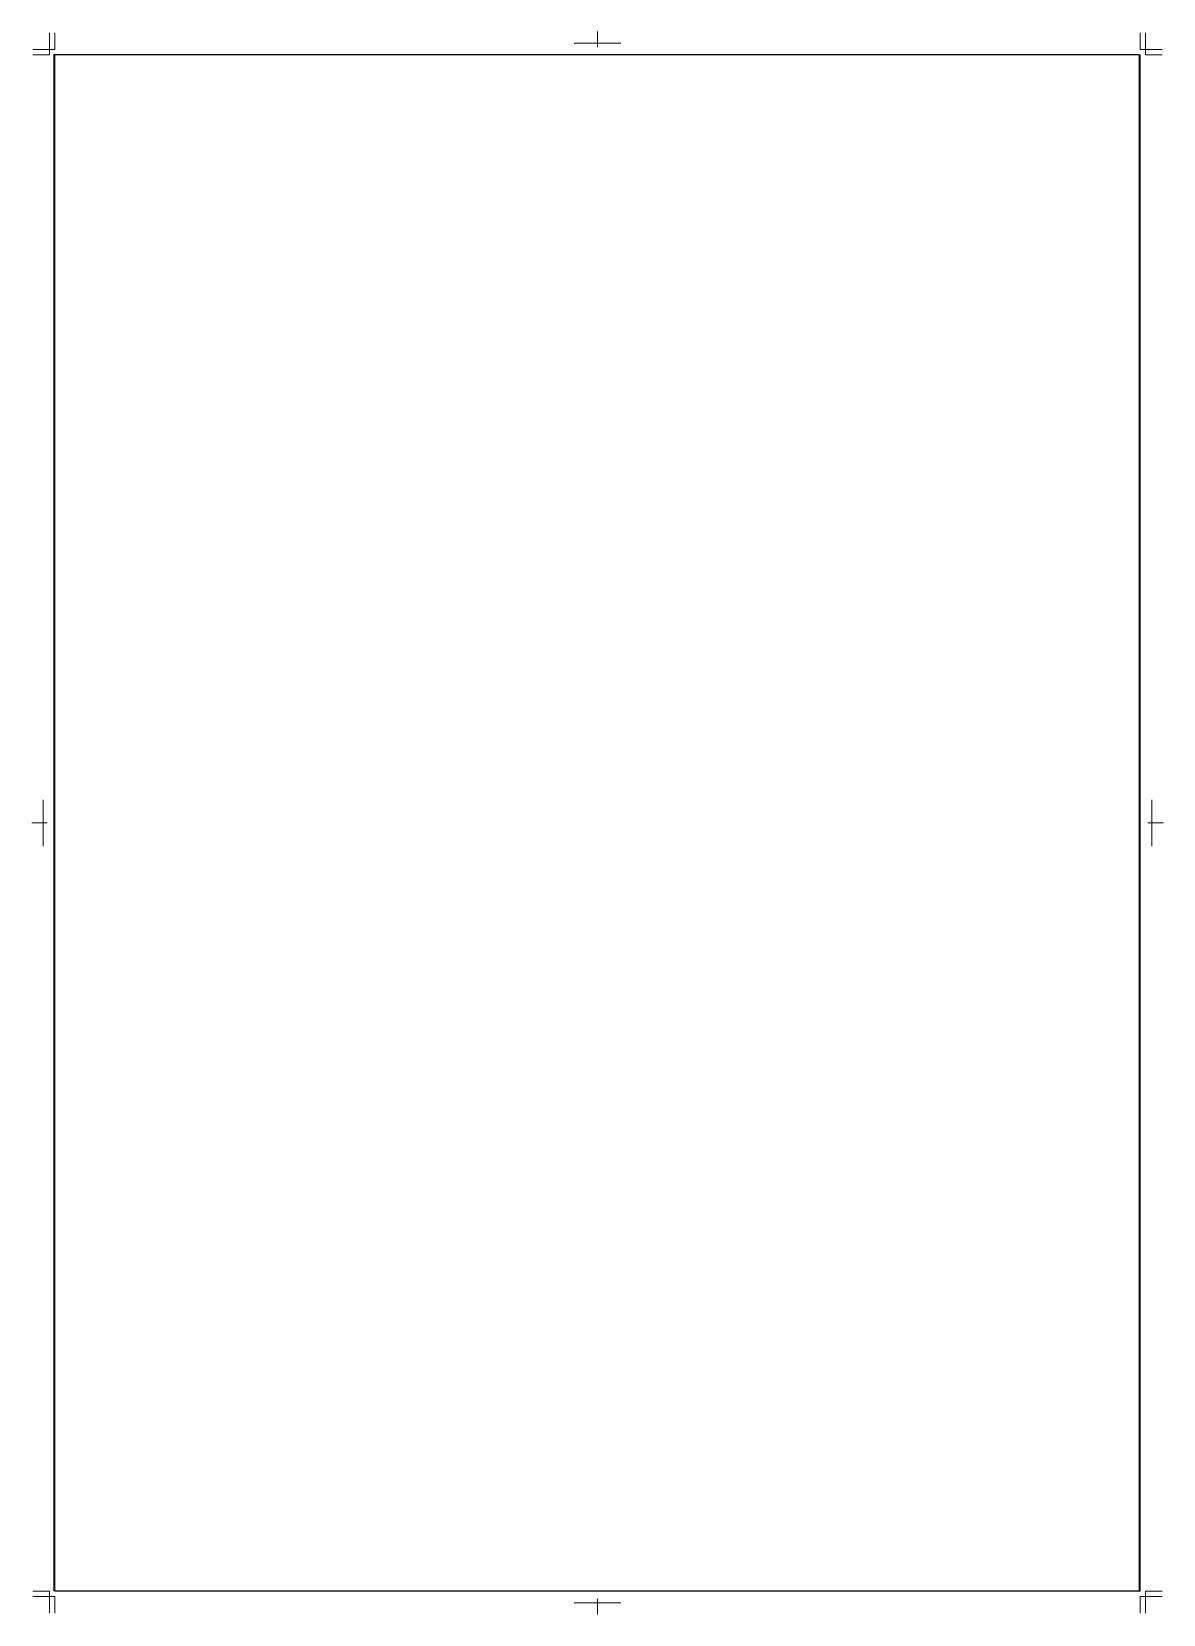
# Model space of a CAD drawing. Header units: inches. Extents: x -161 to 459, y -538 to 328.
import ezdxf

# ---------------------------------------------------------------- set-up
doc = ezdxf.new("R2010")
doc.units = ezdxf.units.IN
doc.header["$MEASUREMENT"] = 0
doc.layers.add('_U+30EC_U+30A4_U+30E4_U+30FC 1', color=7, linetype='Continuous')

# ---------------------------------------------------------------- blocks, each defined once
blk = doc.blocks.new('block 3')
at = {"layer": '_U+30EC_U+30A4_U+30E4_U+30FC 1', "color": 7, "lineweight": 9, "true_color": 0xffffff}
for points in [[(-159.92, -525.63), (-150.92, -525.63), (-150.92, -537.63)], [(-147.92, -537.63), (-147.92, -528.63), (-159.92, -528.63)]]:
    blk.add_lwpolyline(points, dxfattribs=at)
blk = doc.blocks.new('block 4')
at = {"layer": '_U+30EC_U+30A4_U+30E4_U+30FC 1', "color": 7, "lineweight": 9, "true_color": 0xffffff}
for points in [[(-159.92, 315.37), (-150.92, 315.37), (-150.92, 327.37)], [(-147.92, 327.37), (-147.92, 318.37), (-159.92, 318.37)]]:
    blk.add_lwpolyline(points, dxfattribs=at)
blk = doc.blocks.new('block 5')
at = {"layer": '_U+30EC_U+30A4_U+30E4_U+30FC 1', "color": 7, "lineweight": 9, "true_color": 0xffffff}
for points in [[(446.08, 327.37), (446.08, 318.37), (458.08, 318.37)], [(458.08, 315.37), (449.08, 315.37), (449.08, 327.37)]]:
    blk.add_lwpolyline(points, dxfattribs=at)
blk = doc.blocks.new('block 6')
at = {"layer": '_U+30EC_U+30A4_U+30E4_U+30FC 1', "color": 7, "lineweight": 9, "true_color": 0xffffff}
for points in [[(458.08, -525.63), (449.08, -525.63), (449.08, -537.63)], [(446.08, -537.63), (446.08, -528.63), (458.08, -528.63)]]:
    blk.add_lwpolyline(points, dxfattribs=at)
blk = doc.blocks.new('block 7')
at = {"layer": '_U+30EC_U+30A4_U+30E4_U+30FC 1', "color": 7, "lineweight": 9, "true_color": 0xffffff}
for points in [[(-154.27, -92.43), (-154.27, -117.83)], [(-160.62, -105.13), (-152.16, -105.13)]]:
    blk.add_lwpolyline(points, dxfattribs=at)
blk = doc.blocks.new('block 8')
at = {"layer": '_U+30EC_U+30A4_U+30E4_U+30FC 1', "color": 7, "lineweight": 9, "true_color": 0xffffff}
for points in [[(452.43, -117.83), (452.43, -92.43)], [(458.78, -105.13), (450.31, -105.13)]]:
    blk.add_lwpolyline(points, dxfattribs=at)
blk = doc.blocks.new('block 9')
at = {"layer": '_U+30EC_U+30A4_U+30E4_U+30FC 1', "color": 7, "lineweight": 9, "true_color": 0xffffff}
for points in [[(136.38, 321.72), (161.78, 321.72)], [(149.08, 328.07), (149.08, 319.6)]]:
    blk.add_lwpolyline(points, dxfattribs=at)
blk = doc.blocks.new('block 10')
at = {"layer": '_U+30EC_U+30A4_U+30E4_U+30FC 1', "color": 7, "lineweight": 9, "true_color": 0xffffff}
for points in [[(161.78, -531.98), (136.38, -531.98)], [(149.08, -538.33), (149.08, -529.87)]]:
    blk.add_lwpolyline(points, dxfattribs=at)
blk = doc.blocks.new('block 2')
at = {"layer": '_U+30EC_U+30A4_U+30E4_U+30FC 1'}
for name in ['block 4', 'block 9', 'block 5', 'block 7', 'block 8', 'block 3', 'block 6', 'block 10']:
    blk.add_blockref(name, (0, 0), dxfattribs=at)

msp = doc.modelspace()

# ---------------------------------------------------------------- linework, layer by layer
at = {"layer": '_U+30EC_U+30A4_U+30E4_U+30FC 1', "lineweight": 0}
for points in [[(445.5, -525.5), (-148.5, -525.5), (-148.5, 315.5), (445.5, 315.5), (445.5, -525.5)], [(446.08, -525.63), (-147.92, -525.63), (-147.92, 315.37), (446.08, 315.37), (446.08, -525.63)]]:
    msp.add_lwpolyline(points, dxfattribs=at)

# ---------------------------------------------------------------- block references
at = {"layer": '_U+30EC_U+30A4_U+30E4_U+30FC 1'}
msp.add_blockref('block 2', (0, 0), dxfattribs=at)

doc.saveas('drawing.dxf')
